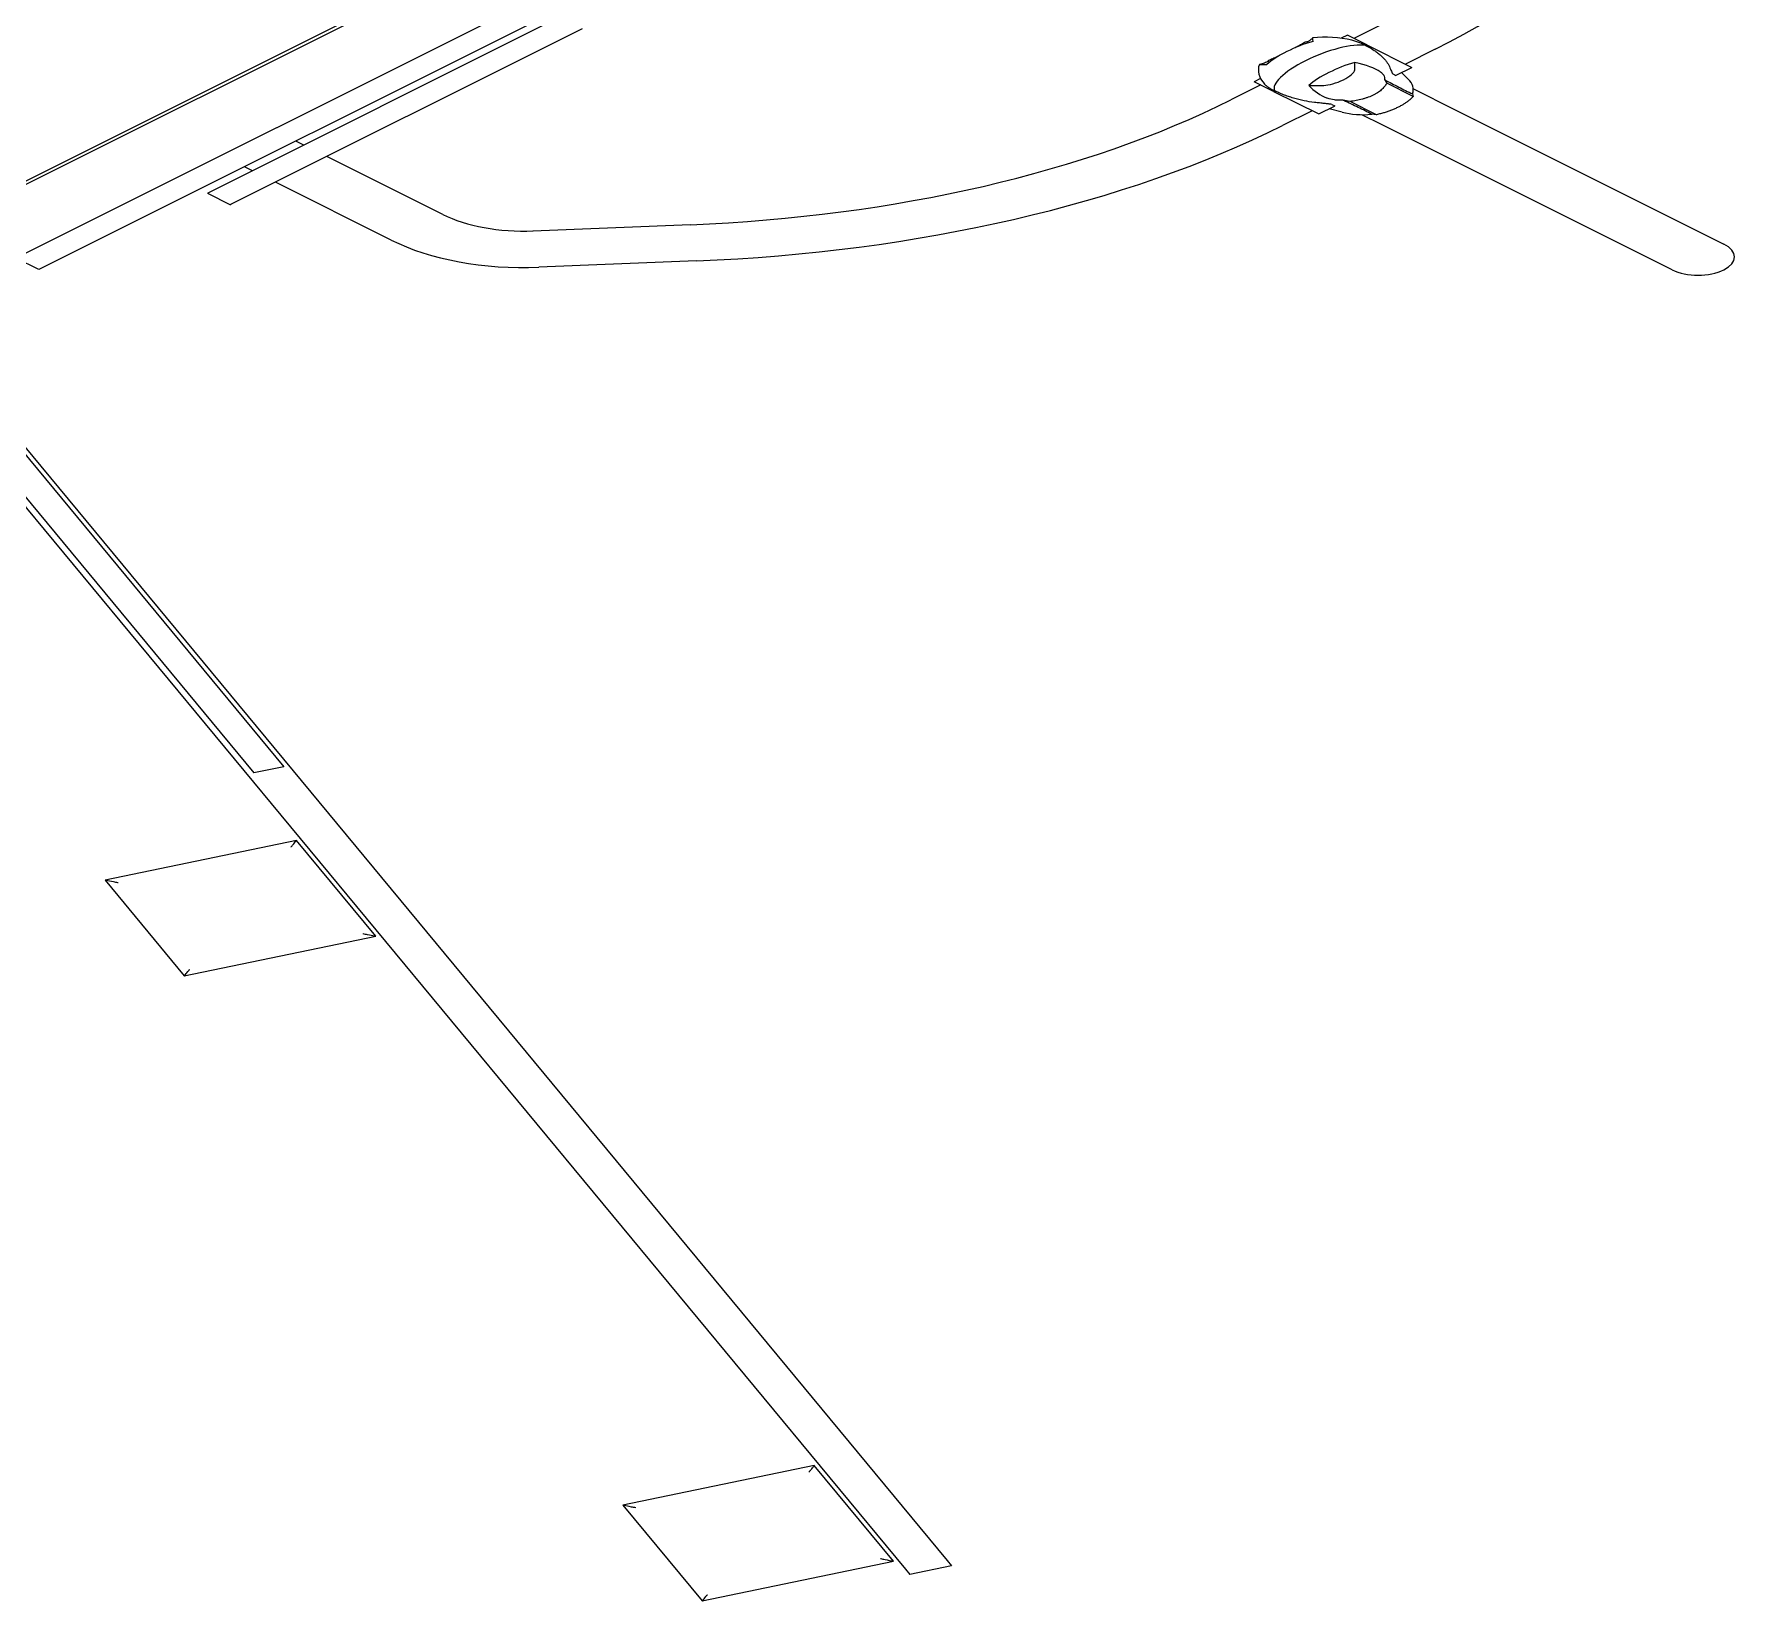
# Model space of a CAD drawing. Header units: millimetres. Extents: x 29838256 to 30236675, y -914750 to -833241.
# Drawn here: x 29971983 to 29972772, y -839562 to -838836 of the extents above; entities that cross this region are included whole.
import ezdxf

# ---------------------------------------------------------------- set-up
doc = ezdxf.new("R2010")
doc.units = ezdxf.units.MM
doc.header["$LTSCALE"] = 600
doc.header["$MEASUREMENT"] = 0
doc.layers.add('e-plan', color=9, linetype='CONTINUOUS')

msp = doc.modelspace()

# ---------------------------------------------------------------- linework, layer by layer
at = {"layer": 'e-plan', "extrusion": (0, -0.866025, 0.5)}
for p, q in [((29971940.56, -838923.14, 34751.1), (29972722.09, -838532.36, 35427.96)), ((29971942.22, -838923.97, 34749.66), (29972722.98, -838533.58, 35425.85)), ((29972754.09, -838549.84, 35397.68), (29971974.75, -838939.53, 34722.71)), ((29972764.7, -838555.15, 35388.49), (29971985.36, -838944.84, 34713.53)), ((29972223.2, -838829.67, 34913.01), (29972063.6, -838909.47, 34774.79)), ((29972237.1, -838833.32, 34906.68), (29972074.21, -838914.77, 34765.6)), ((29972591.48, -838836.29, 34901.54), (29972588.58, -838837.74, 34899.02)), ((29972600.43, -838840.76, 34893.79), (29972591.48, -838836.29, 34901.54)), ((29972608.28, -838830.9, 34910.88), (29972594.49, -838837.79, 34898.93)), ((29972600.43, -838840.76, 34893.79), (29972599.92, -838841.02, 34893.35)), ((29972600.43, -838840.76, 34893.79), (29972599.92, -838841.02, 34893.35)), ((29972600.43, -838840.76, 34893.79), (29972621.33, -838851.21, 34875.69)), ((29972632.11, -838842.81, 34890.24), (29972618.32, -838849.71, 34878.29)), ((29972594.87, -838852.37, 34873.69), (29972594.99, -838848.89, 34879.71)), ((29972614.08, -838854.84, 34869.41), (29972621.33, -838851.21, 34875.69)), ((29972551.35, -838859.36, 34861.57), (29972537.56, -838866.26, 34849.63)), ((29972551.25, -838856.41, 34866.69), (29972548.34, -838857.86, 34864.17)), ((29972557.29, -838862.33, 34856.43), (29972548.34, -838857.86, 34864.17)), ((29972573.55, -838859.61, 34861.14), (29972580.5, -838859.55, 34861.24)), ((29972622, -838864.63, 34852.45), (29972609.7, -838858.48, 34863.09)), ((29972612.48, -838854.22, 34870.49), (29972613.88, -838854.91, 34869.28)), ((29972619.68, -838856.64, 34866.29), (29972616.49, -838853.63, 34871.5)), ((29972631.45, -838865.93, 34850.2), (29972622, -838861.2, 34858.39)), ((29972557.8, -838862.08, 34856.87), (29972557.29, -838862.33, 34856.43)), ((29972557.8, -838862.08, 34856.87), (29972557.29, -838862.33, 34856.43)), ((29972557.29, -838862.33, 34856.43), (29972578.19, -838872.78, 34838.33)), ((29972578.19, -838872.78, 34838.33), (29972585.43, -838869.16, 34844.6)), ((29972584.2, -838868.36, 34845.99), (29972585.59, -838869.06, 34844.78)), ((29972605.03, -838873.12, 34837.75), (29972592.73, -838866.97, 34848.39)), ((29972621.59, -838863.49, 34854.42), (29972622, -838864.63, 34852.45)), ((29972631.45, -838865.93, 34850.2), (29972765.78, -838933.09, 34733.87)), ((29972575.18, -838871.28, 34840.93), (29972561.39, -838878.18, 34828.99)), ((29972589.04, -838871.96, 34839.76), (29972583.03, -838870.36, 34842.52)), ((29972607.62, -838877.85, 34829.56), (29972598.17, -838873.12, 34837.75)), ((29972605.03, -838873.12, 34837.75), (29972602.75, -838872.91, 34838.1)), ((29972741.95, -838945.01, 34713.23), (29972607.62, -838877.85, 34829.56)), ((29972108.17, -838887.18, 34813.39), (29972104.42, -838885.31, 34816.64)), ((29972172.42, -838919.31, 34757.75), (29972118.78, -838892.49, 34804.2)), ((29972084.34, -838899.1, 34792.75), (29972080.58, -838897.22, 34796)), ((29972148.59, -838931.22, 34737.11), (29972094.95, -838904.4, 34783.56)), ((29972063.54, -838909.5, 34774.74), (29972063.6, -838909.47, 34774.79)), ((29972063.54, -838909.5, 34774.74), (29972074.15, -838914.8, 34765.55)), ((29972074.21, -838914.77, 34765.6), (29972074.15, -838914.8, 34765.55)), ((29972287.24, -838924.08, 34749.49), (29972214.26, -838927, 34744.41)), ((29971985.36, -838944.84, 34713.53), (29971974.75, -838939.53, 34722.71)), ((29972289.94, -838940.88, 34720.39), (29972216.96, -838943.8, 34715.32)), ((29971930.08, -838995.62, 34625.56), (29972386.73, -839546.82, 33670.87)), ((29971945.6, -839009.79, 34601.03), (29972084.97, -839178.01, 34309.66)), ((29971959.46, -839006.91, 34606.01), (29972098.83, -839175.14, 34314.63)), ((29971969.89, -839016.23, 34589.87), (29972406.13, -839542.8, 33677.83)), ((29972098.83, -839175.14, 34314.63), (29972084.97, -839178.01, 34309.66)), ((29972104.69, -839209.33, 34255.41), (29972016.03, -839227.7, 34223.6)), ((29972141.42, -839253.66, 34178.62), (29972104.69, -839209.33, 34255.41)), ((29972016.03, -839227.7, 34223.6), (29972052.76, -839272.03, 34146.82)), ((29972052.76, -839272.03, 34146.82), (29972141.42, -839253.66, 34178.62)), ((29972344.56, -839498.86, 33753.92), (29972255.9, -839517.23, 33722.12)), ((29972381.29, -839543.19, 33677.14), (29972344.56, -839498.86, 33753.92)), ((29972255.9, -839517.23, 33722.12), (29972292.63, -839561.56, 33645.34)), ((29972292.63, -839561.56, 33645.34), (29972381.29, -839543.19, 33677.14)), ((29972386.73, -839546.82, 33670.87), (29972388.75, -839549.26, 33666.64)), ((29972408.15, -839545.24, 33673.6), (29972388.75, -839549.26, 33666.64)), ((29972406.13, -839542.8, 33677.83), (29972408.15, -839545.24, 33673.6))]:
    msp.add_line(p, q, dxfattribs=at)
for centre, radius, start, end in [((29972326.03, -388899.51, 743904.3), 432.85, 315.00118, 355.4146), ((29972580.73, -389224.91, 743904.3), 30.51, 65.30371, 100.07798), ((29972580.73, -389224.91, 743904.3), 30.51, 169.92438, 204.69865), ((29972255.31, -388970.23, 743904.3), 399.15, 274.58776, 315.00118), ((29972255.31, -388970.23, 743904.3), 432.85, 274.58776, 315.00118), ((29972210.01, -389320.97, 743904.3), 53.16, 225.00118, 274.58776), ((29972210.01, -389320.97, 743904.3), 86.86, 225.00118, 274.58776), ((29972753.87, -389398.04, 743904.3), 16.85, 225.00118, 45.00118)]:
    msp.add_arc(centre, radius, start, end, dxfattribs=at)
at = {"layer": 'e-plan', "extrusion": (2.1684e-19, -0.866025, 0.5)}
msp.add_ellipse((29972575.42, -838852.49, 34873.49), major_axis=(-0.03, 15.02, 26.02), ratio=0.011048, start_param=5.801585, end_param=6.400696, dxfattribs=at)
at = {"layer": 'e-plan', "extrusion": (-8.32667e-17, -0.866025, 0.5)}
for centre, major_axis, ratio, start_param, end_param in [((29972571.01, -838847.62, 34881.91), (-18.78, -9.39, -16.27), 0.400669, 4.105001, 5.319777), ((29972590.45, -838857.34, 34865.07), (-18.78, -9.39, -16.27), 0.400669, 4.105001, 5.319777), ((29972600.42, -838862.33, 34856.44), (15.91, 7.96, 13.78), 0.916223, 5.345969, 6.009582), ((29972600.42, -838862.33, 34856.44), (15.91, 7.96, 13.78), 0.916223, 3.415196, 4.078809)]:
    msp.add_ellipse(centre, major_axis=major_axis, ratio=ratio, start_param=start_param, end_param=end_param, dxfattribs=at)
at = {"layer": 'e-plan', "extrusion": (-5.55112e-17, -0.866025, 0.5)}
msp.add_ellipse((29972580.73, -838852.48, 34873.49), major_axis=(-21.57, -10.79, -18.68), ratio=0.400669, start_param=3.359712, end_param=6.065066, dxfattribs=at)
at = {"layer": 'e-plan', "extrusion": (2.77556e-17, -0.866025, 0.5)}
msp.add_ellipse((29972580.73, -838852.48, 34873.49), major_axis=(-21.57, -10.79, -18.68), ratio=0.400669, start_param=3.359712, end_param=6.065066, dxfattribs=at)
at = {"layer": 'e-plan', "extrusion": (-2.71051e-19, -0.866025, 0.5)}
msp.add_ellipse((29972580.73, -838849.83, 34878.09), major_axis=(30.04, -0.01, -0.02), ratio=0.011048, start_param=3.024082, end_param=3.623192, dxfattribs=at)
at = {"layer": 'e-plan', "extrusion": (-1.11022e-16, -0.866025, 0.5)}
msp.add_ellipse((29972586.49, -838855.36, 34868.5), major_axis=(-7.78, -3.89, -6.74), ratio=0.400669, start_param=0.392699, end_param=2.748894, dxfattribs=at)
at = {"layer": 'e-plan', "extrusion": (-6.93889e-17, -0.866025, 0.5)}
msp.add_ellipse((29972579.84, -838854.7, 34869.66), major_axis=(29.45, -2.95, -5.11), ratio=0.526138, start_param=0.539899, end_param=1.139009, dxfattribs=at)
at = {"layer": 'e-plan', "extrusion": (4.16334e-17, -0.866025, 0.5)}
msp.add_ellipse((29972585.15, -838852.04, 34874.26), major_axis=(-5.9, 14.73, 25.51), ratio=0.526138, start_param=2.002583, end_param=2.601694, dxfattribs=at)
at = {"layer": 'e-plan', "extrusion": (5.55112e-17, -0.866025, 0.5)}
msp.add_ellipse((29972605.91, -838849.52, 34878.62), major_axis=(3.59, -7.64, -13.24), ratio=0.145644, start_param=5.964228, end_param=6.037626, dxfattribs=at)
at = {"layer": 'e-plan', "extrusion": (-1.249e-16, -0.866025, 0.5)}
msp.add_ellipse((29972574.81, -838865.08, 34851.68), major_axis=(-15.29, 1.8, 3.11), ratio=0.145644, start_param=3.387152, end_param=3.46055, dxfattribs=at)
at = {"layer": 'e-plan'}
for points, knots in [([(29972575.35, -838837.57, 34899.32), (29972575.35, -838837.59, 34899.28), (29972575.33, -838837.63, 34899.22), (29972575.28, -838837.7, 34899.09), (29972575.25, -838837.74, 34899.02), (29972575.12, -838837.89, 34898.77), (29972574.99, -838838.01, 34898.56), (29972574.66, -838838.28, 34898.08), (29972574.45, -838838.44, 34897.81), (29972574.08, -838838.71, 34897.34), (29972573.95, -838838.81, 34897.18), (29972573.66, -838839.01, 34896.83), (29972573.51, -838839.11, 34896.65), (29972573.35, -838839.22, 34896.46)], [0.00312915, 0.00312915, 0.00312915, 0.00312915, 0.00444608, 0.00444608, 0.005763, 0.005763, 0.00839684, 0.00839684, 0.01103069, 0.01103069, 0.01234761, 0.01234761, 0.01366453, 0.01366453, 0.01366453, 0.01366453]), ([(29972571.87, -838839.57, 34895.86), (29972571.35, -838839.89, 34895.31), (29972570.78, -838840.21, 34894.74), (29972569.56, -838840.89, 34893.56), (29972568.91, -838841.25, 34892.95), (29972567.89, -838841.78, 34892.02), (29972567.57, -838841.95, 34891.73), (29972567.25, -838842.12, 34891.44)], [0.00000027, 0.00000027, 0.00000027, 0.00000027, 0.003307948, 0.003307948, 0.006615627, 0.006615627, 0.008073124, 0.008073124, 0.008073124, 0.008073124]), ([(29972599.92, -838841.02, 34893.35), (29972598.69, -838840.4, 34894.41), (29972597.47, -838839.88, 34895.31), (29972595.98, -838839.35, 34896.24), (29972595.68, -838839.25, 34896.42), (29972595.08, -838839.06, 34896.74), (29972594.79, -838838.97, 34896.89), (29972594.14, -838838.79, 34897.21), (29972593.79, -838838.7, 34897.37), (29972593.44, -838838.62, 34897.51)], [0.0000002, 0.0000002, 0.0000002, 0.0000002, 0.00560391, 0.00560391, 0.00700484, 0.00700484, 0.00840577, 0.00840577, 0.01017548, 0.01017548, 0.01017548, 0.01017548]), ([(29972599.92, -838841.02, 34893.35), (29972601.14, -838841.63, 34892.28), (29972602.33, -838842.31, 34891.11), (29972603.74, -838843.23, 34889.51), (29972604.03, -838843.42, 34889.18), (29972604.58, -838843.8, 34888.52), (29972604.85, -838844, 34888.19), (29972605.63, -838844.58, 34887.18), (29972606.13, -838844.97, 34886.5), (29972606.84, -838845.58, 34885.45), (29972607.07, -838845.78, 34885.1), (29972607.51, -838846.19, 34884.4), (29972607.73, -838846.39, 34884.04), (29972608.35, -838847.01, 34882.98), (29972608.72, -838847.41, 34882.27), (29972609.4, -838848.23, 34880.86), (29972609.7, -838848.63, 34880.16), (29972610.23, -838849.44, 34878.76), (29972610.46, -838849.84, 34878.06), (29972610.64, -838850.24, 34877.38)], [0.0000002, 0.0000002, 0.0000002, 0.0000002, 0.00560391, 0.00560391, 0.00700484, 0.00700484, 0.00840577, 0.00840577, 0.01120763, 0.01120763, 0.01260856, 0.01260856, 0.01400949, 0.01400949, 0.01681134, 0.01681134, 0.0196132, 0.0196132, 0.02241506, 0.02241506, 0.02241506, 0.02241506]), ([(29972554.2, -838848.79, 34879.88), (29972553.77, -838848.95, 34879.6), (29972553.37, -838849.1, 34879.36), (29972552.66, -838849.34, 34878.93), (29972552.34, -838849.45, 34878.75), (29972551.49, -838849.7, 34878.31), (29972551.11, -838849.79, 34878.16), (29972550.9, -838849.8, 34878.14)], [0.00155008, 0.00155008, 0.00155008, 0.00155008, 0.00417424, 0.00417424, 0.00679841, 0.00679841, 0.01204675, 0.01204675, 0.01204675, 0.01204675]), ([(29972559.99, -838845.75, 34885.16), (29972559.67, -838845.9, 34884.89), (29972559.35, -838846.06, 34884.62), (29972558.29, -838846.56, 34883.76), (29972557.58, -838846.89, 34883.18), (29972556.19, -838847.51, 34882.11), (29972555.53, -838847.79, 34881.61), (29972554.9, -838848.05, 34881.16)], [0.018432815, 0.018432815, 0.018432815, 0.018432815, 0.01984634, 0.01984634, 0.023154018, 0.023154018, 0.026461697, 0.026461697, 0.026461697, 0.026461697]), ([(29972606.7, -838853.24, 34872.17), (29972606.88, -838853.36, 34871.97), (29972607.05, -838853.49, 34871.75), (29972607.37, -838853.74, 34871.31), (29972607.52, -838853.88, 34871.07), (29972607.92, -838854.29, 34870.36), (29972608.14, -838854.58, 34869.86), (29972608.46, -838855.19, 34868.81), (29972608.57, -838855.5, 34868.26), (29972608.66, -838856, 34867.4), (29972608.67, -838856.17, 34867.11), (29972608.67, -838856.51, 34866.51), (29972608.66, -838856.69, 34866.21), (29972608.63, -838856.86, 34865.91)], [0.00312915, 0.00312915, 0.00312915, 0.00312915, 0.00444608, 0.00444608, 0.005763, 0.005763, 0.00839684, 0.00839684, 0.01103069, 0.01103069, 0.01234761, 0.01234761, 0.01366453, 0.01366453, 0.01366453, 0.01366453]), ([(29972610.64, -838850.24, 34877.38), (29972610.83, -838850.65, 34876.66), (29972611, -838851.05, 34875.98), (29972611.32, -838851.81, 34874.66), (29972611.47, -838852.17, 34874.03), (29972611.76, -838852.85, 34872.85), (29972611.9, -838853.17, 34872.29), (29972612.19, -838853.75, 34871.3), (29972612.33, -838854, 34870.86), (29972612.48, -838854.22, 34870.49)], [0.00000026, 0.00000026, 0.00000026, 0.00000026, 0.00292716, 0.00292716, 0.00585406, 0.00585406, 0.00878096, 0.00878096, 0.01170786, 0.01170786, 0.01170786, 0.01170786]), ([(29972553, -838858.84, 34862.48), (29972553.15, -838859.01, 34862.18), (29972553.34, -838859.19, 34861.87), (29972553.7, -838859.52, 34861.31), (29972553.88, -838859.67, 34861.05), (29972554.26, -838859.96, 34860.54), (29972554.46, -838860.11, 34860.28), (29972555.1, -838860.56, 34859.5), (29972555.57, -838860.86, 34858.98), (29972556.61, -838861.46, 34857.93), (29972557.18, -838861.77, 34857.41), (29972557.8, -838862.08, 34856.87)], [0.01228154, 0.01228154, 0.01228154, 0.01228154, 0.0140498, 0.0140498, 0.01545476, 0.01545476, 0.01685971, 0.01685971, 0.01966962, 0.01966962, 0.02247953, 0.02247953, 0.02247953, 0.02247953]), ([(29972609.7, -838858.48, 34863.09), (29972609.48, -838858.95, 34862.29), (29972609.2, -838859.42, 34861.47), (29972608.5, -838860.36, 34859.84), (29972608.09, -838860.84, 34859.02), (29972607.33, -838861.54, 34857.8), (29972607.06, -838861.78, 34857.39), (29972606.48, -838862.24, 34856.59), (29972606.18, -838862.46, 34856.2), (29972605.53, -838862.9, 34855.44), (29972605.19, -838863.12, 34855.07), (29972604.46, -838863.54, 34854.33), (29972604.08, -838863.75, 34853.98), (29972602.9, -838864.34, 34852.95), (29972602.06, -838864.7, 34852.33), (29972600.73, -838865.19, 34851.48), (29972600.28, -838865.35, 34851.21), (29972599.35, -838865.64, 34850.7), (29972598.89, -838865.77, 34850.47), (29972597.48, -838866.15, 34849.82), (29972596.53, -838866.36, 34849.45), (29972594.62, -838866.72, 34848.83), (29972593.67, -838866.86, 34848.59), (29972592.73, -838866.97, 34848.39)], [0.00000027, 0.00000027, 0.00000027, 0.00000027, 0.00330795, 0.00330795, 0.00661563, 0.00661563, 0.00826947, 0.00826947, 0.0099233, 0.0099233, 0.01157714, 0.01157714, 0.01323098, 0.01323098, 0.01653866, 0.01653866, 0.0181925, 0.0181925, 0.01984634, 0.01984634, 0.02315402, 0.02315402, 0.0264617, 0.0264617, 0.0264617, 0.0264617]), ([(29972608.86, -838857, 34865.67), (29972611, -838858.13, 34863.7), (29972613.14, -838859.25, 34861.76), (29972616.33, -838860.89, 34858.92), (29972617.39, -838861.43, 34857.99), (29972619.5, -838862.49, 34856.17), (29972620.55, -838863, 34855.27), (29972621.59, -838863.49, 34854.42)], [0.0000002, 0.0000002, 0.0000002, 0.0000002, 0.03326559, 0.03326559, 0.04989828, 0.04989828, 0.06653098, 0.06653098, 0.06653098, 0.06653098]), ([(29972576.24, -838867.44, 34847.58), (29972574.65, -838867.26, 34847.9), (29972573.05, -838866.99, 34848.36), (29972571.01, -838866.57, 34849.09), (29972570.6, -838866.48, 34849.25), (29972569.77, -838866.29, 34849.58), (29972569.36, -838866.19, 34849.75), (29972568.13, -838865.88, 34850.29), (29972567.32, -838865.66, 34850.67), (29972565.72, -838865.19, 34851.48), (29972564.93, -838864.94, 34851.92), (29972563.75, -838864.54, 34852.6), (29972563.36, -838864.41, 34852.84), (29972562.6, -838864.13, 34853.32), (29972562.22, -838863.99, 34853.56), (29972561.12, -838863.57, 34854.29), (29972560.41, -838863.28, 34854.79), (29972559.06, -838862.69, 34855.82), (29972558.41, -838862.39, 34856.34), (29972557.8, -838862.08, 34856.87)], [0.00000026, 0.00000026, 0.00000026, 0.00000026, 0.00562008, 0.00562008, 0.00702503, 0.00702503, 0.00842998, 0.00842998, 0.01123989, 0.01123989, 0.0140498, 0.0140498, 0.01545476, 0.01545476, 0.01685971, 0.01685971, 0.01966962, 0.01966962, 0.02247953, 0.02247953, 0.02247953, 0.02247953]), ([(29972584.2, -838868.36, 34845.99), (29972583.77, -838868.28, 34846.12), (29972583.26, -838868.21, 34846.25), (29972582.12, -838868.07, 34846.49), (29972581.49, -838868, 34846.61), (29972580.13, -838867.86, 34846.86), (29972579.39, -838867.78, 34846.99), (29972577.86, -838867.62, 34847.27), (29972577.06, -838867.53, 34847.42), (29972576.24, -838867.44, 34847.58)], [0.000001, 0.000001, 0.000001, 0.000001, 0.00291785, 0.00291785, 0.0058347, 0.0058347, 0.00875155, 0.00875155, 0.0116684, 0.0116684, 0.0116684, 0.0116684]), ([(29972589.49, -838866.43, 34849.33), (29972588.79, -838866.46, 34849.28), (29972588.11, -838866.46, 34849.28), (29972586.79, -838866.41, 34849.37), (29972586.15, -838866.35, 34849.47), (29972584.3, -838866.1, 34849.9), (29972583.21, -838865.84, 34850.36), (29972582.25, -838865.47, 34851)], [0.00155008, 0.00155008, 0.00155008, 0.00155008, 0.00417424, 0.00417424, 0.00679841, 0.00679841, 0.01204675, 0.01204675, 0.01204675, 0.01204675]), ([(29972602.75, -838872.91, 34838.1), (29972601.76, -838872.39, 34839), (29972600.73, -838871.87, 34839.91), (29972598.62, -838870.81, 34841.74), (29972597.55, -838870.28, 34842.66), (29972594.27, -838868.69, 34845.42), (29972592.03, -838867.62, 34847.27), (29972589.76, -838866.55, 34849.13)], [0.0000002, 0.0000002, 0.0000002, 0.0000002, 0.01663279, 0.01663279, 0.03326538, 0.03326538, 0.06653056, 0.06653056, 0.06653056, 0.06653056]), ([(29972102.2, -839212.35, 34250.19), (29972102.2, -839212.34, 34250.2), (29972102.21, -839212.33, 34250.21), (29972102.51, -839211.97, 34250.84), (29972102.79, -839211.63, 34251.42), (29972103.65, -839210.59, 34253.23), (29972104.11, -839210.04, 34254.19), (29972104.59, -839209.46, 34255.19), (29972104.69, -839209.33, 34255.41), (29972104.69, -839209.33, 34255.41)], [-0.054665, -0.054665, -0.054665, -0.054665, 0, 0, 2.886993, 2.886993, 9.76026, 9.76026, 14.748006, 14.748006, 14.748006, 14.748006]), ([(29972022.06, -839228.94, 34221.44), (29972022.04, -839228.94, 34221.44), (29972022.03, -839228.94, 34221.45), (29972021.31, -839228.79, 34221.71), (29972020.64, -839228.65, 34221.95), (29972018.55, -839228.22, 34222.7), (29972017.44, -839227.99, 34223.1), (29972016.28, -839227.75, 34223.51), (29972016.03, -839227.7, 34223.6), (29972016.03, -839227.7, 34223.6)], [-0.054665, -0.054665, -0.054665, -0.054665, 0, 0, 2.886993, 2.886993, 9.76026, 9.76026, 14.748006, 14.748006, 14.748006, 14.748006]), ([(29972135.39, -839252.42, 34180.79), (29972135.41, -839252.42, 34180.78), (29972135.42, -839252.42, 34180.78), (29972136.15, -839252.57, 34180.52), (29972136.82, -839252.71, 34180.27), (29972138.91, -839253.14, 34179.53), (29972140.01, -839253.37, 34179.13), (29972141.17, -839253.61, 34178.71), (29972141.42, -839253.66, 34178.62), (29972141.42, -839253.66, 34178.62)], [-0.054665, -0.054665, -0.054665, -0.054665, 0, 0, 2.886993, 2.886993, 9.76026, 9.76026, 14.748006, 14.748006, 14.748006, 14.748006]), ([(29972052.76, -839272.03, 34146.82), (29972052.76, -839272.03, 34146.82), (29972052.86, -839271.9, 34147.03), (29972053.34, -839271.32, 34148.04), (29972053.8, -839270.77, 34148.99), (29972054.67, -839269.73, 34150.8), (29972054.94, -839269.39, 34151.38), (29972055.24, -839269.03, 34152.01), (29972055.25, -839269.02, 34152.02), (29972055.26, -839269.01, 34152.04)], [20.558259, 20.558259, 20.558259, 20.558259, 24.227592, 24.227592, 29.284044, 29.284044, 31.407917, 31.407917, 31.448132, 31.448132, 31.448132, 31.448132]), ([(29972342.07, -839501.88, 33748.71), (29972342.07, -839501.87, 33748.72), (29972342.08, -839501.86, 33748.73), (29972342.38, -839501.5, 33749.36), (29972342.66, -839501.17, 33749.94), (29972343.52, -839500.12, 33751.75), (29972343.98, -839499.57, 33752.71), (29972344.46, -839498.99, 33753.71), (29972344.56, -839498.86, 33753.92), (29972344.56, -839498.86, 33753.92)], [-0.054665, -0.054665, -0.054665, -0.054665, 0, 0, 2.886993, 2.886993, 9.76026, 9.76026, 14.748006, 14.748006, 14.748006, 14.748006]), ([(29972261.93, -839518.47, 33719.96), (29972261.91, -839518.47, 33719.96), (29972261.9, -839518.47, 33719.97), (29972261.17, -839518.32, 33720.23), (29972260.5, -839518.18, 33720.47), (29972258.42, -839517.75, 33721.22), (29972257.31, -839517.52, 33721.61), (29972256.15, -839517.28, 33722.03), (29972255.9, -839517.23, 33722.12), (29972255.9, -839517.23, 33722.12)], [-0.054665, -0.054665, -0.054665, -0.054665, 0, 0, 2.886993, 2.886993, 9.76026, 9.76026, 14.748006, 14.748006, 14.748006, 14.748006]), ([(29972375.26, -839541.95, 33679.3), (29972375.28, -839541.95, 33679.3), (29972375.29, -839541.95, 33679.29), (29972376.02, -839542.1, 33679.03), (29972376.69, -839542.24, 33678.79), (29972378.78, -839542.67, 33678.04), (29972379.88, -839542.9, 33677.65), (29972381.04, -839543.14, 33677.23), (29972381.29, -839543.19, 33677.14), (29972381.29, -839543.19, 33677.14)], [-0.054665, -0.054665, -0.054665, -0.054665, 0, 0, 2.886993, 2.886993, 9.76026, 9.76026, 14.748006, 14.748006, 14.748006, 14.748006]), ([(29972292.63, -839561.56, 33645.34), (29972292.63, -839561.56, 33645.34), (29972292.73, -839561.43, 33645.55), (29972293.21, -839560.85, 33646.56), (29972293.67, -839560.3, 33647.51), (29972294.53, -839559.26, 33649.32), (29972294.81, -839558.92, 33649.9), (29972295.11, -839558.56, 33650.53), (29972295.12, -839558.55, 33650.54), (29972295.12, -839558.54, 33650.55)], [20.558259, 20.558259, 20.558259, 20.558259, 24.227592, 24.227592, 29.284044, 29.284044, 31.407917, 31.407917, 31.448132, 31.448132, 31.448132, 31.448132])]:
    msp.add_open_spline(points, degree=3, knots=knots, dxfattribs=at)
for points in [[(29972573.35, -838839.22, 34896.46), (29972572.91, -838839.35, 34896.24), (29972572.41, -838839.46, 34896.04), (29972571.87, -838839.57, 34895.86)], [(29972554.9, -838848.05, 34881.16), (29972554.68, -838848.32, 34880.69), (29972554.45, -838848.57, 34880.26), (29972554.2, -838848.79, 34879.88)], [(29972608.63, -838856.86, 34865.91), (29972608.99, -838857.39, 34865), (29972609.35, -838857.93, 34864.06), (29972609.7, -838858.48, 34863.09)], [(29972613.88, -838854.91, 34869.28), (29972613.95, -838854.89, 34869.31), (29972614.03, -838854.86, 34869.36), (29972614.1, -838854.83, 34869.43)], [(29972585.42, -838869.17, 34844.59), (29972585.49, -838869.13, 34844.65), (29972585.55, -838869.1, 34844.72), (29972585.59, -838869.06, 34844.78)], [(29972592.73, -838866.97, 34848.39), (29972591.62, -838866.79, 34848.71), (29972590.54, -838866.61, 34849.02), (29972589.49, -838866.43, 34849.33)]]:
    msp.add_open_spline(points, degree=3, dxfattribs=at)
msp.add_rational_spline([(29972622, -838864.63, 34852.45), (29972618.55, -838868.42, 34845.88), (29972612.6, -838871.39, 34840.73), (29972605.03, -838873.12, 34837.75)], [1, 0.951349873925, 0.951349873925, 1], degree=3, dxfattribs=at)

doc.saveas('drawing.dxf')
